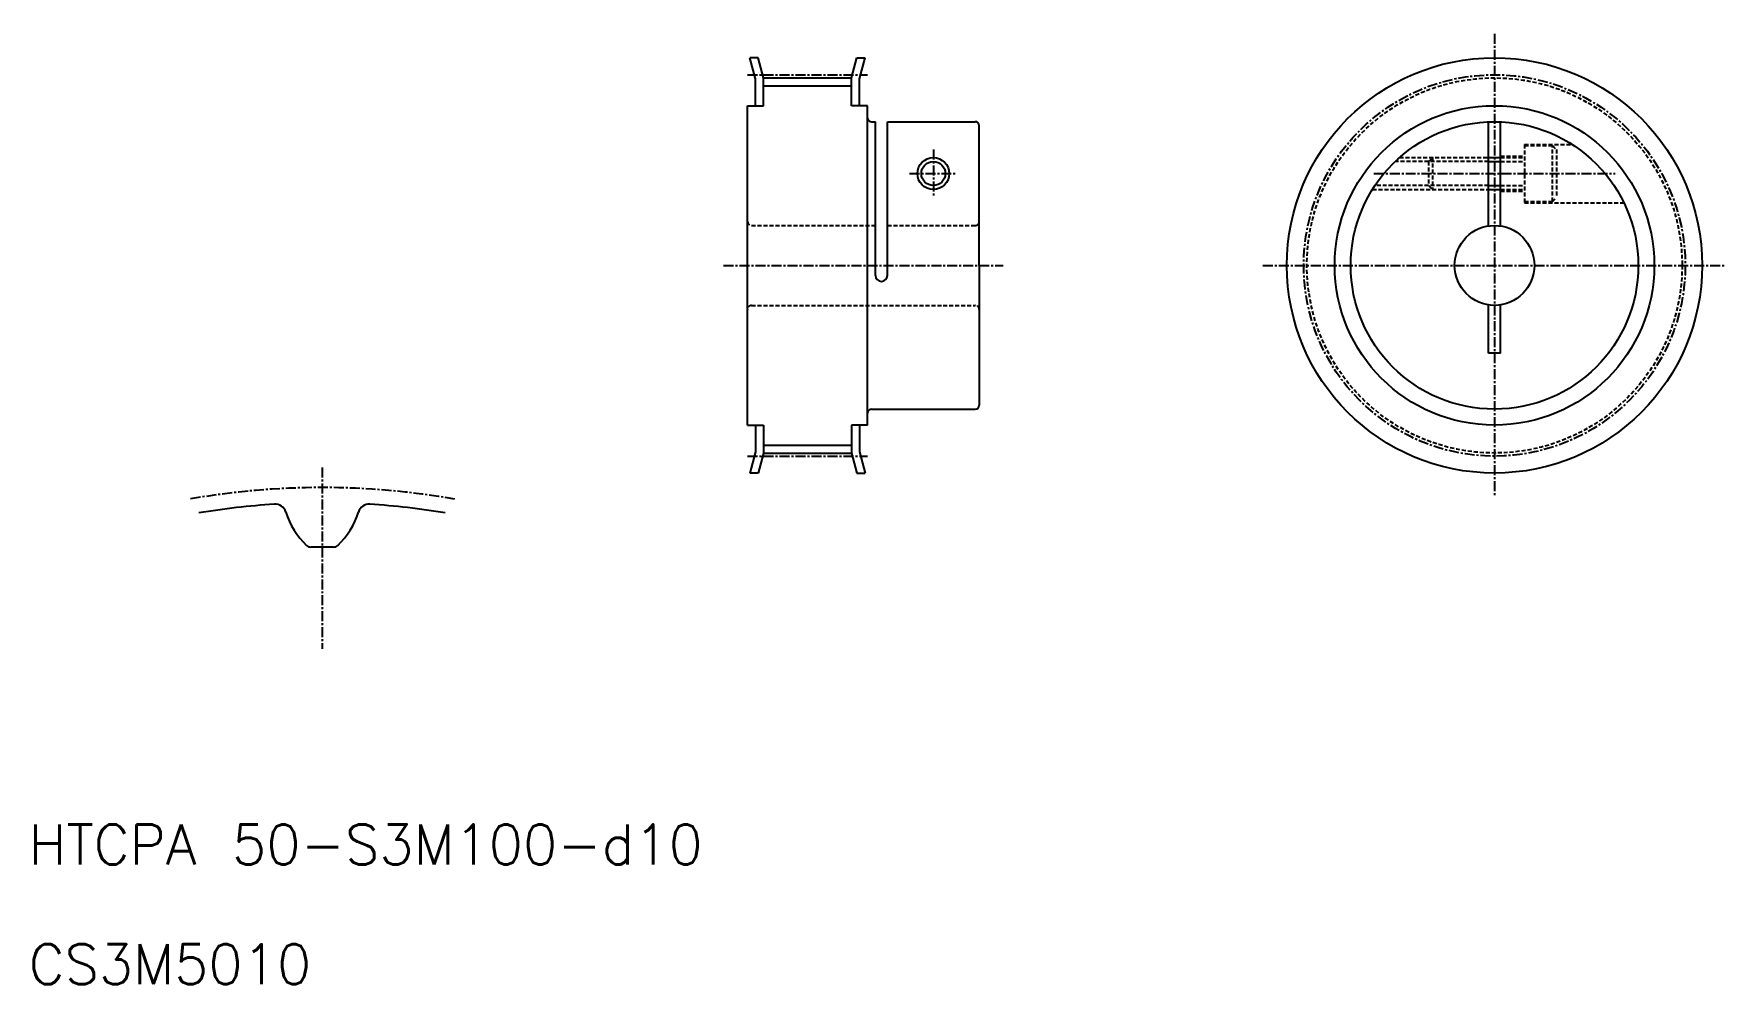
# Model space of a CAD drawing. Extents: x 11 to 222, y 10 to 129.
import ezdxf

# ---------------------------------------------------------------- set-up
doc = ezdxf.new("R2010")
doc.units = 0
doc.linetypes.add('CENTER', pattern=[2, 1.25, -0.25, 0.25, -0.25])
doc.linetypes.add('DASHED', pattern=[0.75, 0.5, -0.25])
doc.layers.get('0').update_dxf_attribs({"linetype": 'CONTINUOUS'})
doc.layers.add('CENTER', color=1, linetype='CENTER')
doc.styles.get("Standard").update_dxf_attribs({"font": 'txt.shx'})

msp = doc.modelspace()

# ---------------------------------------------------------------- linework, layer by layer
at = {"color": 7, "linetype": 'CONTINUOUS'}
for p, q in [((101, 123.36), (100.29, 126)), ((101.33, 126), (100.29, 126)), ((102, 123.49), (101.33, 126)), ((113, 123.49), (113.67, 126)), ((113.67, 126), (114.71, 126)), ((114, 123.36), (114.71, 126)), ((101, 120), (101, 123.36)), ((102, 123.49), (113, 123.49)), ((102, 120), (102, 123.49)), ((113, 120), (113, 123.49)), ((114, 120), (114, 123.36)), ((102, 122.49), (113, 122.49)), ((100, 80), (100, 120)), ((100, 120), (102, 120)), ((115, 120), (113, 120)), ((115, 80), (115, 120)), ((115.5, 118), (116, 118)), ((116, 98.75), (116, 118)), ((117.5, 118), (128.5, 118)), ((117.5, 100), (117.5, 118)), ((129, 100), (129, 117.5)), ((192.75, 104.97), (192.75, 117.99)), ((194.25, 104.97), (194.25, 117.99)), ((192.75, 113.5), (194.25, 113.5)), ((192.75, 109.5), (194.25, 109.5)), ((117.5, 98.75), (117.5, 100)), ((129, 100), (129, 82.5)), ((192.75, 89), (192.75, 95.06)), ((194.25, 89), (194.25, 95.06)), ((194.25, 89), (192.75, 89)), ((115.5, 82), (128.5, 82)), ((100, 80), (102, 80)), ((101, 80), (101, 76.64)), ((102, 80), (102, 76.51)), ((115, 80), (113, 80)), ((113, 80), (113, 76.51)), ((114, 80), (114, 76.64)), ((101, 76.64), (100.29, 74)), ((102, 76.51), (101.33, 74)), ((102, 77.51), (113, 77.51)), ((102, 76.51), (113, 76.51)), ((113, 76.51), (113.67, 74)), ((114, 76.64), (114.71, 74)), ((101.33, 74), (100.29, 74)), ((113.67, 74), (114.71, 74))]:
    msp.add_line(p, q, dxfattribs=at)
at = {"color": 3, "linetype": 'DASHED'}
for p, q in [((197.25, 115.15), (203.22, 115.15)), ((197.25, 115.15), (197.25, 107.85)), ((197.25, 115), (200.75, 115)), ((200.75, 108), (200.75, 115)), ((200.75, 115), (201.25, 114.5)), ((201.25, 114.5), (201.25, 108.5)), ((192.75, 113), (181.05, 113)), ((181.59, 113.5), (192.75, 113.5)), ((185.25, 113), (185.75, 113.5)), ((185.25, 113), (185.25, 110)), ((185.75, 113.5), (185.75, 109.5)), ((194.25, 113.7), (197.25, 113.7)), ((194.25, 113.5), (197.25, 113.5)), ((194.25, 113), (197.25, 113)), ((178.21, 109.5), (192.75, 109.5)), ((192.75, 110), (178.53, 110)), ((185.25, 110), (185.75, 109.5)), ((194.25, 110), (197.25, 110)), ((194.25, 109.5), (197.25, 109.5)), ((194.25, 109.3), (197.25, 109.3)), ((200.75, 108), (201.25, 108.5)), ((197.25, 108), (200.75, 108)), ((197.25, 107.85), (209.7, 107.85)), ((100.5, 105), (116, 105)), ((117.5, 105), (128.5, 105)), ((100.5, 95), (128.5, 95))]:
    msp.add_line(p, q, dxfattribs=at)
at = {"color": 3, "linetype": 'CONTINUOUS'}
for p, q in [((192.75, 113), (194.25, 113)), ((192.75, 110), (194.25, 110))]:
    msp.add_line(p, q, dxfattribs=at)
at = {"color": 7, "linetype": 'CONTINUOUS'}
for centre, radius in [((193.5, 100), 26), ((193.5, 100), 20), ((193.5, 100), 18), ((123.25, 111.5), 1.5), ((193.5, 100), 5)]:
    msp.add_circle(centre, radius, dxfattribs=at)
at = {"color": 3, "linetype": 'DASHED'}
msp.add_circle((193.5, 100), 23.49, dxfattribs=at)
at = {"color": 3, "linetype": 'CONTINUOUS'}
msp.add_circle((123.25, 111.5), 2, dxfattribs=at)
at = {"color": 7, "linetype": 'CONTINUOUS'}
for centre, radius, start, end in [((115.5, 118.5), 0.5, 180, 270), ((128.5, 117.5), 0.5, 0, 90), ((116.75, 98.75), 0.75, 180, 0), ((115.5, 81.5), 0.5, 90, 180), ((128.5, 82.5), 0.5, 270, 0), ((46.73, -23.31), 93.6, 93.6596, 99.4799), ((40.85, 68.7), 1.4, 17.3831, 93.6596), ((52.62, 68.7), 1.4, 86.3404, 162.6169), ((46.73, -23.31), 93.6, 80.5201, 86.3404), ((51.61, 72.07), 9.88, 197.3831, 226.2547), ((41.86, 72.07), 9.88, 313.7453, 342.6169), ((45.3, 65.48), 0.75, 226.2547, 270.9256), ((46.73, -23.31), 88.05, 89.0744, 90.9256), ((48.17, 65.48), 0.75, 269.0744, 313.7453)]:
    msp.add_arc(centre, radius, start, end, dxfattribs=at)
at = {"color": 3, "linetype": 'DASHED'}
for centre, start, end in [((100.5, 105.5), 180, 270), ((128.5, 105.5), 270, 0), ((100.5, 94.5), 90, 180), ((128.5, 94.5), 0, 90)]:
    msp.add_arc(centre, 0.5, start, end, dxfattribs=at)
at = {"layer": 'CENTER', "color": 1, "linetype": 'CENTER'}
for p, q in [((193.5, 129), (193.5, 71)), ((100, 123.88), (115, 123.88)), ((123.25, 114.5), (123.25, 108.5)), ((120.25, 111.5), (126.25, 111.5)), ((178.38, 111.5), (208.62, 111.5)), ((97, 100), (132, 100)), ((164.5, 100), (222.5, 100)), ((46.73, 74.69), (46.73, 51.99)), ((100, 76.12), (115, 76.12))]:
    msp.add_line(p, q, dxfattribs=at)
msp.add_circle((193.5, 100), 23.88, dxfattribs=at)
msp.add_arc((46.73, -23.31), 95.5, 79.9757, 100.0243, dxfattribs=at)

# ---------------------------------------------------------------- texts
at = {"color": 7, "linetype": 'CONTINUOUS'}
for s, p in [('HTCPA 50-S3M100-d10', (10, 25)), ('CS3M5010', (10, 10))]:
    msp.add_text(s, height=5, dxfattribs=at).set_placement(p)

doc.saveas('drawing.dxf')
